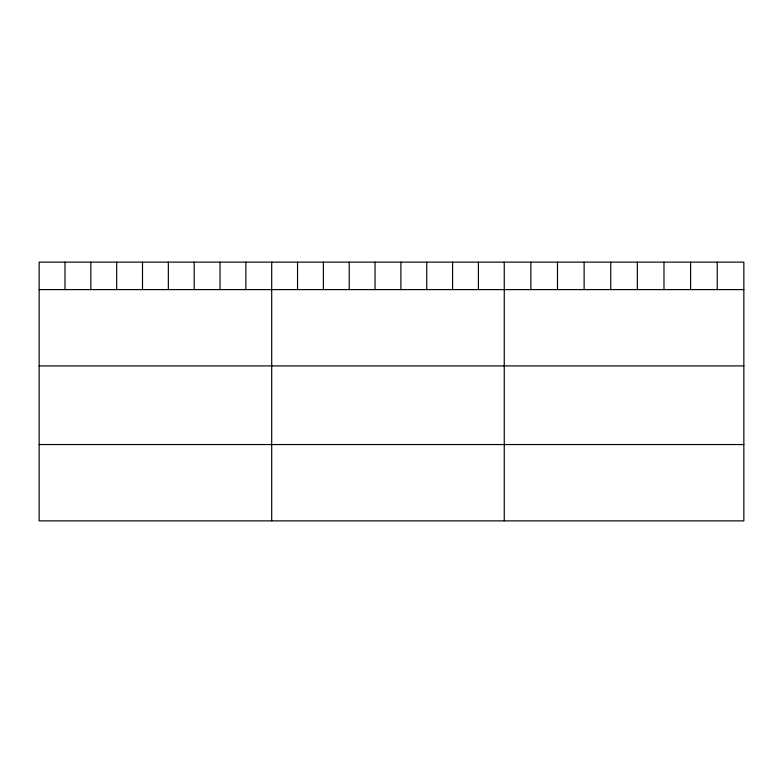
<?xml version="1.0" encoding="UTF-8"?>
<svg xmlns="http://www.w3.org/2000/svg" width="783" height="783" viewBox="0 0 783 783"><rect width="100%" height="100%" fill="white"/><g stroke="black" fill="none" stroke-linecap="round" stroke-linejoin="round"><path stroke-width="1.17" d="M743.85 289.602L743.85 520.871L39.15 520.871L39.15 262.129L743.85 262.129L743.85 289.602L39.15 289.602M39.15 365.915L743.85 365.915M39.15 444.548L743.85 444.548M717.228 262.129L717.228 289.602M690.606 262.129L690.606 289.602M663.984 262.129L663.984 289.602M637.362 262.129L637.362 289.602M610.74 262.129L610.74 289.602M584.118 262.129L584.118 289.602M557.496 262.129L557.496 289.602M530.874 262.129L530.874 289.602M504.252 262.129L504.252 520.871M478.413 262.129L478.413 289.602M452.574 262.129L452.574 289.602M426.735 262.129L426.735 289.602M400.896 262.129L400.896 289.602M375.057 262.129L375.057 289.602M349.218 262.129L349.218 289.602M323.379 262.129L323.379 289.602M297.54 262.129L297.54 289.602M271.701 262.129L271.701 520.871M245.862 262.129L245.862 289.602M220.023 262.129L220.023 289.602M194.184 262.129L194.184 289.602M168.345 262.129L168.345 289.602M142.506 262.129L142.506 289.602M116.667 262.129L116.667 289.602M90.828 262.129L90.828 289.602M64.989 262.129L64.989 289.602"/></g></svg>
